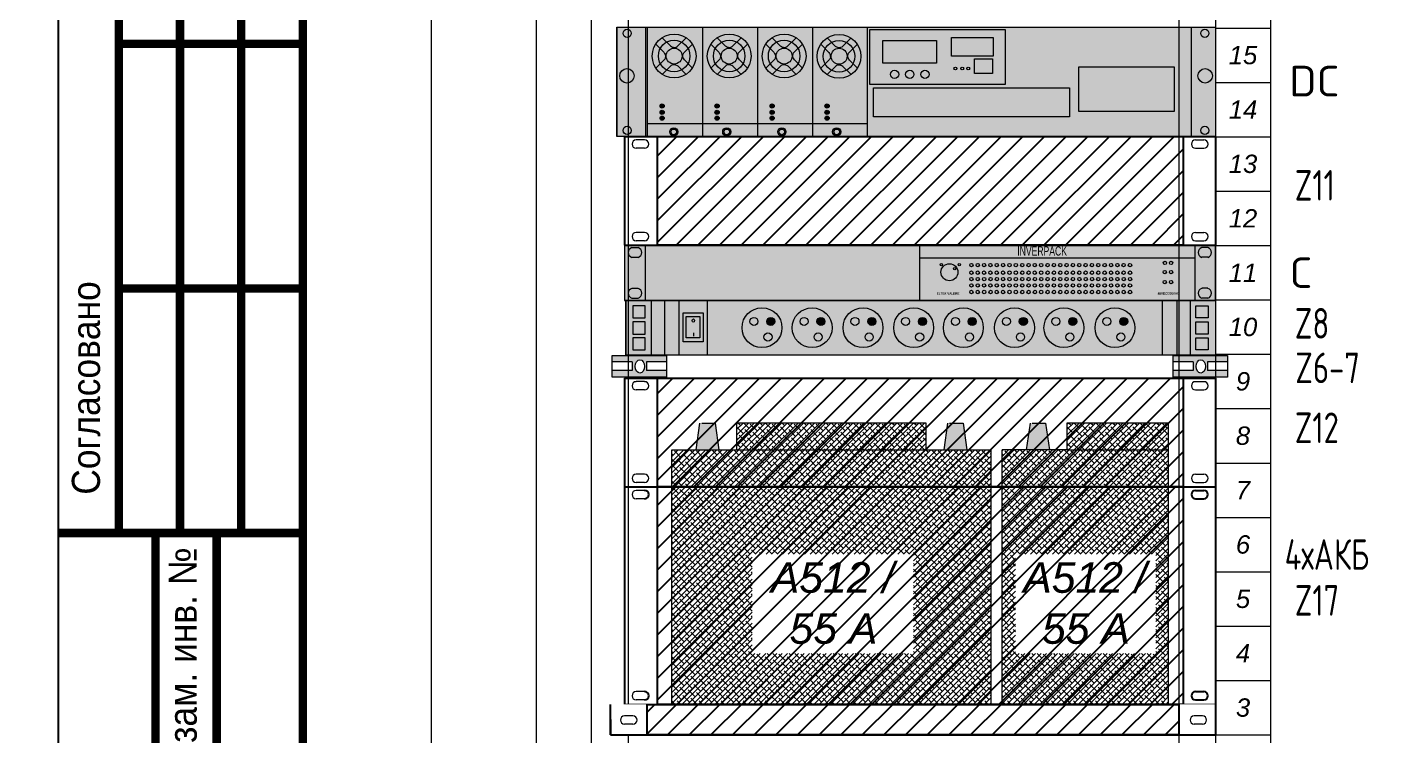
# Model space of a CAD drawing. Header units: millimetres. Extents: x 1414 to 7445, y -6250 to 7681.
# Drawn here: x 2371.2 to 2482.9, y -6059.7 to -6001.8 of the extents above; entities that cross this region are included whole.
import ezdxf

# ---------------------------------------------------------------- set-up
doc = ezdxf.new("R2010")
doc.units = ezdxf.units.MM
doc.set_wipeout_variables(frame=1)
doc.layers.get('DEFPOINTS').update_dxf_attribs({"lineweight": 0})
for name, color, linetype in [('FORMAT', 7, 'Continuous'), ('Рамка', 7, 'Continuous'), ('Схемы и шкафы', 7, 'Continuous')]:
    doc.layers.add(name, color=color, linetype=linetype)
doc.layers.add('Оборудование', color=7, linetype='Continuous', lineweight=15)
doc.layers.add('Фальш-панель', color=250, linetype='Continuous', transparency=0.9)
doc.styles.add('ARIAL', font='arial.ttf', dxfattribs={"width": 0.8})
doc.styles.get("Standard").update_dxf_attribs({"font": 'romans.shx', "width": 0.7, "height": 2.5})
doc.styles.add('ГОСТ', font='', dxfattribs={"height": 2.5})
doc.styles.get('ГОСТ').set_extended_font_data('Arial', italic=True)
doc.dimstyles.new('ISO-25', dxfattribs={"dimtxt": 2.5, "dimasz": 2.5, "dimexe": 1.25, "dimexo": 0.625, "dimtad": 1, "dimtxsty": 'Standard', "dimcen": 2.5, "dimadec": 0, "dimazin": 0, "dimtfac": 1, "dimtmove": 0, "dimatfit": 3, "dimfxl": 0, "dimarcsym": 0})

# ---------------------------------------------------------------- blocks, each defined once
blk = doc.blocks.new('A$C420369D8')
at = {"layer": 'FORMAT', "linetype": 'Continuous', "ltscale": 10, "const_width": 70}
for points in [[(-1500, 14500), (-1500, 14500), (-1500, 8000)], [(-1000, 14500), (-1000, 14500), (-1000, 8000)], [(-500, 14500), (-500, 14500), (-500, 8000)], [(0, 12000), (0, 12000), (-1500, 12000)], [(0, 10000), (0, 10000), (-1500, 10000)], [(-1200, 8000), (-2000, 8000)], [(0, 0), (-1200, 0), (-1200, 8000), (0, 8000)], [(0, 0), (-700, 0), (-700, 8000)]]:
    blk.add_lwpolyline(points, dxfattribs=at)
at = {"layer": 'FORMAT', "linetype": 'Continuous', "ltscale": 10, "style": 'ARIAL', "width": 0.9}
for s, p in [('Согласовано', (-1654, 8314)), ('Взам. инв. №', (-863, 6093))]:
    blk.add_text(s, height=230, rotation=90, dxfattribs=at).set_placement(p)
blk = doc.blocks.new('*D78')
at = {"color": 0, "lineweight": -2, "transparency": 16777216}
for p, q in [((8.59, 214), (-0.63, 214)), ((0.62, 211.5), (0.62, 13.5)), ((8.59, 11), (-0.63, 11))]:
    blk.add_line(p, q, dxfattribs=at)
at = {"color": 0, "transparency": 16777216}
for points in [[(0.21, 211.5), (1.04, 211.5), (0.62, 214)], [(0.21, 13.5), (1.04, 13.5), (0.62, 11)]]:
    blk.add_solid(points, dxfattribs=at)
at = {"layer": 'DEFPOINTS', "color": 0, "transparency": 16777216}
for p in [(9.22, 214), (0.62, 11), (9.22, 11)]:
    blk.add_point(p, dxfattribs=at)
at = {"color": 0, "lineweight": 0, "transparency": 16777216, "insert": (-1.25, 112.5), "char_height": 2.5, "attachment_point": 5, "rotation": 90}
blk.add_mtext('203', dxfattribs=at)
blk = doc.blocks.new('Фальш-панель 2U')
at = {"layer": 'Схемы и шкафы'}
h = blk.add_hatch(dxfattribs=at)
h.set_pattern_fill('ANSI31', color=250, scale=10, style=0)
h.set_pattern_definition([(45, (1518.8595, 291.0908), (-0.883883, 0.883883), [])])
h.paths.add_polyline_path([(1485.05, 301.2), (1528.02, 301.2), (1528.02, 292.31), (1485.05, 292.31)])
at = {"layer": 'Схемы и шкафы', "color": 250, "lineweight": -3}
for p, q in [((1482.36, 301.2), (1530.66, 301.2)), ((1482.36, 301.2), (1482.36, 296.76)), ((1530.66, 301.2), (1530.66, 296.76)), ((1482.36, 296.76), (1482.36, 292.31)), ((1530.66, 296.76), (1530.66, 292.31)), ((1482.36, 292.31), (1530.66, 292.31))]:
    blk.add_line(p, q, dxfattribs=at)
at = {"layer": 'Схемы и шкафы', "color": 250, "lineweight": 0}
for p, q in [((1483.99, 300.92), (1483.31, 300.92)), ((1483.99, 300.92), (1483.31, 300.92)), ((1529.03, 300.92), (1529.71, 300.92)), ((1529.03, 300.92), (1529.71, 300.92)), ((1483.99, 300.23), (1483.31, 300.23)), ((1483.99, 300.23), (1483.31, 300.23)), ((1529.03, 300.23), (1529.71, 300.23)), ((1529.03, 300.23), (1529.71, 300.23)), ((1483.99, 293.35), (1483.31, 293.35)), ((1483.99, 293.35), (1483.31, 293.35)), ((1529.03, 293.35), (1529.71, 293.35)), ((1529.03, 293.35), (1529.71, 293.35)), ((1483.99, 292.67), (1483.31, 292.67)), ((1483.99, 292.67), (1483.31, 292.67)), ((1529.03, 292.67), (1529.71, 292.67)), ((1529.03, 292.67), (1529.71, 292.67))]:
    blk.add_line(p, q, dxfattribs=at)
at = {"layer": 'Схемы и шкафы', "color": 250}
blk.add_lwpolyline([(1485.05, 301.2), (1528.02, 301.2), (1528.02, 292.31), (1485.05, 292.31)], close=True, dxfattribs=at)
at = {"layer": 'Схемы и шкафы', "color": 250, "lineweight": 0}
for centre, start, end in [((1483.31, 300.57), 90, 270), ((1483.31, 300.57), 90, 270), ((1483.99, 300.57), 270, 90), ((1483.99, 300.57), 270, 90), ((1529.03, 300.57), 90, 270), ((1529.03, 300.57), 90, 270), ((1529.71, 300.57), 270, 90), ((1529.71, 300.57), 270, 90), ((1483.31, 293.01), 90, 270), ((1483.31, 293.01), 90, 270), ((1483.99, 293.01), 270, 90), ((1483.99, 293.01), 270, 90), ((1529.03, 293.01), 90, 270), ((1529.03, 293.01), 90, 270), ((1529.71, 293.01), 270, 90), ((1529.71, 293.01), 270, 90)]:
    blk.add_arc(centre, 0.34, start, end, dxfattribs=at)
blk = doc.blocks.new('*U119')
blk.add_wipeout([(49.45, 2.5), (49.45, 0), (0, 0), (0, 2.5)])
h = blk.add_hatch()
h.set_pattern_fill('ANSI31', color=256, scale=10, style=0)
h.set_pattern_definition([(45, (38.147, -5.6677), (-0.883883, 0.883883), [])])
h.paths.add_polyline_path([(3, 2.5), (46.45, 2.5), (46.45, 0), (3, 0)])
at = {"color": 7, "lineweight": -3}
for p, q in [((49.45, 2.5), (49.45, 0)), ((0, 1.25), (0, 0)), ((0, 0), (49.45, 0))]:
    blk.add_line(p, q, dxfattribs=at)
at = {"color": 0, "lineweight": 0}
for p, q in [((1.83, 1.56), (1.15, 1.56)), ((1.83, 1.56), (1.15, 1.56)), ((48.38, 1.56), (47.71, 1.56)), ((48.38, 1.56), (47.71, 1.56)), ((1.83, 0.88), (1.15, 0.88)), ((1.83, 0.88), (1.15, 0.88)), ((48.38, 0.88), (47.71, 0.88)), ((48.38, 0.88), (47.71, 0.88))]:
    blk.add_line(p, q, dxfattribs=at)
blk.add_lwpolyline([(0, 0), (0, 2.5)])
blk.add_lwpolyline([(3, 2.5), (46.45, 2.5), (46.45, 0), (3, 0)], close=True)
for centre, start, end in [((1.15, 1.22), 90, 270), ((1.15, 1.22), 90, 270), ((1.83, 1.22), 270, 90), ((1.83, 1.22), 270, 90), ((47.71, 1.22), 90, 270), ((47.71, 1.22), 90, 270), ((48.38, 1.22), 270, 90), ((48.38, 1.22), 270, 90)]:
    blk.add_arc(centre, 0.34, start, end, dxfattribs=at)
blk = doc.blocks.new('A$C431F2DD0')
at = {"layer": 'Оборудование', "lineweight": 0}
for points in [[(1.97, 20.8), (3.86, 20.8), (3.55, 23), (2.28, 23)], [(22.24, 20.8), (24.13, 20.8), (23.82, 23), (22.55, 23)], [(28.98, 20.8), (30.87, 20.8), (30.56, 23), (29.29, 23)]]:
    blk.add_hatch(color=250, dxfattribs=at).paths.add_polyline_path(points)
h = blk.add_hatch(dxfattribs=at)
h.set_pattern_fill('ANSI38', color=250, scale=0.1, style=0)
h.set_pattern_definition([(45, (3.89686, 1.3), (-0.2245064, 0.2245064), []), (135, (3.89686, 1.3), (-0.6735192, 0.2245064), [0.79375, -0.47625])])
h.paths.add_polyline_path([(5.3, 23), (5.3, 20.8), (20.8, 20.8), (20.8, 23)])
h = blk.add_hatch(dxfattribs=at)
h.set_pattern_fill('ANSI38', color=250, scale=0.1, style=0)
h.set_pattern_definition([(45, (30.9084, 1.3), (-0.2245064, 0.2245064), []), (135, (30.9084, 1.3), (-0.673519, 0.2245064), [0.79375, -0.47625])])
h.paths.add_polyline_path([(32.31, 23), (32.31, 20.8), (40.61, 20.8), (40.61, 23)])
h = blk.add_hatch(dxfattribs=at)
h.set_pattern_fill('ANSI38', color=250, scale=0.1, style=0)
h.set_pattern_definition([(45, (-1.4, 2e-06), (-0.2245064, 0.2245064), []), (135, (-1.4, 2e-06), (-0.6735192, 0.2245064), [0.79375, -0.47625])])
h.paths.add_polyline_path([(26.1, 0), (26.1, 20.8), (0, 20.8), (0, 0)])
h.paths.add_polyline_path([(6.59, 12.27), (19.76, 12.27), (19.76, 4.15), (6.59, 4.15)], flags=16)
h = blk.add_hatch(dxfattribs=at)
h.set_pattern_fill('ANSI38', color=250, scale=0.1, style=0)
h.set_pattern_definition([(45, (25.60554, 2e-06), (-0.2245064, 0.2245064), []), (135, (25.60554, 2e-06), (-0.6735192, 0.2245064), [0.79375, -0.47625])])
h.paths.add_polyline_path([(40.61, 0), (40.61, 20.82), (27.01, 20.8), (27.01, 0)])
h.paths.add_polyline_path([(28.11, 12.27), (39.57, 12.27), (39.57, 4.15), (28.11, 4.15)], flags=16)
at = {"color": 0, "lineweight": 20}
for p, q in [((40.61, 23), (37.05, 23)), ((40.61, 20.82), (40.61, 23)), ((40.61, 0), (40.61, 20.8))]:
    blk.add_line(p, q, dxfattribs=at)
at = {"color": 250}
blk.add_line((27.01, 0), (40.61, 0), dxfattribs=at)
at = {"color": 0, "lineweight": 20}
blk.add_lwpolyline([(37.18, 23), (32.31, 23), (32.31, 20.8), (27.01, 20.8)], dxfattribs=at)
at = {"color": 250}
for points in [[(0, 20.8), (26.1, 20.8)], [(0, 0), (26.1, 0)]]:
    blk.add_lwpolyline(points, dxfattribs=at)
at = {"layer": 'Оборудование', "color": 250, "lineweight": 0}
for p, q in [((2.28, 23), (1.97, 20.8)), ((2.45, 23), (3.55, 23)), ((3.55, 23), (3.86, 20.8)), ((22.55, 23), (22.24, 20.8)), ((22.72, 23), (23.82, 23)), ((23.82, 23), (24.13, 20.8)), ((29.29, 23), (28.98, 20.8)), ((29.46, 23), (30.56, 23)), ((30.56, 23), (30.87, 20.8)), ((0, 20.8), (17.5, 20.8)), ((0, 0), (0, 20.8)), ((26.1, 0), (26.1, 20.8)), ((27.01, 0), (27.01, 20.8))]:
    blk.add_line(p, q, dxfattribs=at)
for points in [[(5.3, 23), (5.3, 20.8), (20.8, 20.8), (20.8, 23)], [(32.31, 23), (32.31, 20.8), (40.61, 20.8), (40.61, 23)]]:
    blk.add_lwpolyline(points, close=True, dxfattribs=at)
at = {"layer": 'Оборудование', "color": 250}
blk.add_lwpolyline([(0, 0), (17.5, 0)], dxfattribs=at)
at = {"layer": 'Оборудование', "color": 250, "lineweight": 0, "char_height": 2.5, "attachment_point": 1, "style": 'ГОСТ'}
for insert, width in [((0.9, 11.62), 24.5), ((21.53, 11.62), 18.1398)]:
    blk.add_mtext('\\pi7.19875;А512 / \\P\\pi0;         55 А', dxfattribs=dict(at, insert=insert, width=width))
blk = doc.blocks.new('Фальш-панель 4U')
at = {"layer": 'Фальш-панель', "color": 250, "lineweight": -3, "transparency": 33554684}
for p, q in [((1475.8, 336.23), (1524.1, 336.23)), ((1475.8, 336.23), (1475.8, 331.79)), ((1478.49, 334.74), (1479.98, 336.23)), ((1478.49, 332.97), (1481.75, 336.23)), ((1478.49, 331.2), (1483.52, 336.23)), ((1478.49, 329.44), (1485.29, 336.23)), ((1478.49, 327.67), (1487.06, 336.23)), ((1478.49, 325.9), (1488.82, 336.23)), ((1478.49, 324.13), (1490.59, 336.23)), ((1478.49, 322.36), (1492.36, 336.23)), ((1478.49, 320.6), (1494.13, 336.23)), ((1478.49, 318.83), (1495.89, 336.23)), ((1480.07, 318.45), (1497.85, 336.23)), ((1481.84, 318.45), (1499.62, 336.23)), ((1483.61, 318.45), (1501.39, 336.23)), ((1485.38, 318.45), (1503.16, 336.23)), ((1487.15, 318.45), (1504.93, 336.23)), ((1488.91, 318.45), (1506.69, 336.23)), ((1490.68, 318.45), (1508.46, 336.23)), ((1492.45, 318.45), (1510.23, 336.23)), ((1494.22, 318.45), (1512, 336.23)), ((1495.98, 318.45), (1513.76, 336.23)), ((1497.75, 318.45), (1515.53, 336.23)), ((1499.52, 318.45), (1517.3, 336.23)), ((1503.06, 318.45), (1520.84, 336.23)), ((1504.63, 318.45), (1521.46, 335.28)), ((1522.47, 335.94), (1523.14, 335.94)), ((1522.47, 335.94), (1523.14, 335.94)), ((1524.1, 336.23), (1524.1, 331.79)), ((1522.47, 335.26), (1523.14, 335.26)), ((1522.47, 335.26), (1523.14, 335.26)), ((1506.4, 318.45), (1521.46, 333.51)), ((1475.8, 331.79), (1475.8, 327.34)), ((1508.17, 318.45), (1521.46, 331.74)), ((1524.1, 331.79), (1524.1, 327.34)), ((1509.93, 318.45), (1521.46, 329.98)), ((1511.7, 318.45), (1521.46, 328.21)), ((1475.8, 327.34), (1475.8, 322.9)), ((1513.47, 318.45), (1521.46, 326.44)), ((1524.1, 327.34), (1524.1, 322.9)), ((1515.24, 318.45), (1521.46, 324.67)), ((1475.8, 322.9), (1475.8, 318.45)), ((1517, 318.45), (1521.46, 322.9)), ((1524.1, 322.9), (1524.1, 318.45)), ((1518.77, 318.45), (1521.46, 321.14)), ((1520.54, 318.45), (1521.46, 319.37)), ((1522.47, 319.49), (1523.14, 319.49)), ((1522.47, 319.49), (1523.14, 319.49)), ((1522.47, 318.81), (1523.14, 318.81)), ((1522.47, 318.81), (1523.14, 318.81)), ((1475.8, 318.45), (1524.1, 318.45))]:
    blk.add_line(p, q, dxfattribs=at)
at = {"layer": 'Фальш-панель', "color": 250, "lineweight": 0, "transparency": 33554684}
for p, q in [((1477.43, 335.94), (1476.75, 335.94)), ((1477.43, 335.94), (1476.75, 335.94)), ((1477.43, 335.26), (1476.75, 335.26)), ((1477.43, 335.26), (1476.75, 335.26)), ((1477.43, 319.49), (1476.75, 319.49)), ((1477.43, 319.49), (1476.75, 319.49)), ((1477.43, 318.81), (1476.75, 318.81)), ((1477.43, 318.81), (1476.75, 318.81))]:
    blk.add_line(p, q, dxfattribs=at)
at = {"layer": 'Фальш-панель', "color": 250, "lineweight": -3, "transparency": 33554684}
blk.add_lwpolyline([(1478.49, 336.23), (1521.46, 336.23), (1521.46, 318.45), (1478.49, 318.45)], close=True, dxfattribs=at)
at = {"layer": 'Фальш-панель', "color": 250, "lineweight": 0, "transparency": 33554684}
for centre in [(1476.75, 335.6), (1476.75, 335.6), (1476.75, 319.15), (1476.75, 319.15)]:
    blk.add_arc(centre, 0.34, 90, 270, dxfattribs=at)
at = {"layer": 'Фальш-панель', "color": 250, "lineweight": -3, "transparency": 33554684}
for centre, start, end in [((1477.43, 335.6), 270, 90), ((1477.43, 335.6), 270, 90), ((1522.47, 335.6), 90, 270), ((1522.47, 335.6), 90, 270), ((1523.14, 335.6), 270, 90), ((1523.14, 335.6), 270, 90), ((1477.43, 319.15), 270, 90), ((1477.43, 319.15), 270, 90), ((1522.47, 319.15), 90, 270), ((1522.47, 319.15), 90, 270), ((1523.14, 319.15), 270, 90), ((1523.14, 319.15), 270, 90)]:
    blk.add_arc(centre, 0.34, start, end, dxfattribs=at)
at = {"layer": 'Оборудование', "color": 250, "lineweight": 0}
blk.add_blockref('A$C431F2DD0', (1479.65, 318.45), dxfattribs=at)
blk = doc.blocks.new('minipack 3_2 4 модуля')
at = {"lineweight": 20, "true_color": 0xffffff}
blk.add_hatch(color=7, dxfattribs=at).paths.add_polyline_path([(0, 8.92), (48.93, 8.92), (48.93, 0), (0, 0)])
at = {"lineweight": 40}
for color, points in [(1, [(3.88, 2.49, 1), (3.54, 2.49, 1)]), (1, [(8.37, 2.49, 1), (8.03, 2.49, 1)]), (1, [(12.87, 2.49, 1), (12.52, 2.49, 1)]), (1, [(12.87, 2.49, 1), (12.52, 2.49, 1)]), (1, [(17.36, 2.49, 1), (17.02, 2.49, 1)]), (2, [(3.88, 1.97, 1), (3.54, 1.97, 1)]), (3, [(3.54, 1.49, 1), (3.88, 1.49, 1)]), (2, [(8.37, 1.97, 1), (8.03, 1.97, 1)]), (3, [(8.03, 1.49, 1), (8.37, 1.49, 1)]), (2, [(12.87, 1.97, 1), (12.52, 1.97, 1)]), (2, [(12.87, 1.97, 1), (12.52, 1.97, 1)]), (3, [(12.52, 1.49, 1), (12.87, 1.49, 1)]), (3, [(12.52, 1.49, 1), (12.87, 1.49, 1)]), (2, [(17.36, 1.97, 1), (17.02, 1.97, 1)]), (3, [(17.02, 1.49, 1), (17.36, 1.49, 1)])]:
    blk.add_hatch(color=color, dxfattribs=at).paths.add_polyline_path(points)
at = {"color": 0, "lineweight": 0}
for p, q in [((0, 8.92), (0, 0)), ((2.36, 8.92), (2.36, 0)), ((3.71, 8.07), (4.38, 7.4)), ((4.95, 7.34), (5.68, 8.07)), ((7.01, 8.92), (7.01, 0)), ((8.2, 8.07), (8.87, 7.4)), ((9.44, 7.34), (10.17, 8.07)), ((11.5, 8.92), (11.5, 0)), ((12.7, 8.07), (13.36, 7.4)), ((13.93, 7.34), (14.66, 8.07)), ((15.99, 8.92), (15.99, 0)), ((17.19, 8.05), (17.86, 7.39)), ((18.43, 7.32), (19.16, 8.05)), ((20.48, 8.92), (20.48, 0)), ((46.94, 8.92), (46.94, 0)), ((48.93, 8.92), (48.93, 0)), ((3.19, 7.55), (3.86, 6.88)), ((5.47, 6.82), (6.2, 7.55)), ((7.69, 7.55), (8.35, 6.88)), ((9.96, 6.82), (10.69, 7.55)), ((12.18, 7.55), (12.84, 6.88)), ((14.45, 6.82), (15.18, 7.55)), ((16.67, 7.53), (17.34, 6.87)), ((18.94, 6.8), (19.68, 7.53)), ((3.19, 5.58), (3.92, 6.31)), ((3.71, 5.06), (4.44, 5.8)), ((5.01, 5.73), (5.68, 5.06)), ((5.53, 6.25), (6.2, 5.58)), ((7.69, 5.58), (8.42, 6.31)), ((8.2, 5.06), (8.94, 5.8)), ((9.5, 5.73), (10.17, 5.06)), ((10.02, 6.25), (10.69, 5.58)), ((12.18, 5.58), (12.91, 6.31)), ((12.7, 5.06), (13.43, 5.8)), ((14, 5.73), (14.66, 5.06)), ((14.52, 6.25), (15.18, 5.58)), ((16.67, 5.57), (17.4, 6.3)), ((17.19, 5.05), (17.92, 5.78)), ((18.49, 5.71), (19.16, 5.05)), ((19.01, 6.23), (19.68, 5.57)), ((2.51, 1.06), (7.01, 1.06)), ((7.01, 1.06), (20.48, 1.06))]:
    blk.add_line(p, q, dxfattribs=at)
for points in [[(0, 8.92), (48.93, 8.92), (48.93, 0), (0, 0)], [(2.51, 8.92), (7.01, 8.92), (7.01, 0), (2.51, 0)], [(20.68, 8.75), (31.74, 8.75), (31.74, 4.25), (20.68, 4.25)], [(21.75, 7.84), (26.13, 7.84), (26.13, 5.98), (21.75, 5.98)], [(27.35, 8.09), (30.77, 8.09), (30.77, 6.56), (27.35, 6.56)], [(29.23, 6.33), (30.71, 6.33), (30.71, 5.14), (29.23, 5.14)], [(37.76, 5.7), (45.57, 5.7), (45.57, 2.04), (37.76, 2.04)], [(20.98, 3.98), (37.01, 3.98), (37.01, 1.61), (20.98, 1.61)]]:
    blk.add_lwpolyline(points, close=True, dxfattribs=at)
for centre, radius in [((0.85, 8.43), 0.336), ((4.69, 6.57), 1.79), ((4.69, 6.57), 1.29), ((9.19, 6.57), 1.79), ((9.19, 6.57), 1.29), ((13.68, 6.57), 1.79), ((13.68, 6.57), 1.29), ((18.17, 6.55), 1.79), ((18.17, 6.55), 1.29), ((48.07, 8.43), 0.336), ((4.69, 6.57), 0.653), ((9.19, 6.57), 0.653), ((13.68, 6.57), 0.653), ((18.17, 6.55), 0.653), ((27.68, 5.55), 0.119), ((28.24, 5.55), 0.119), ((28.73, 5.55), 0.119), ((0.83, 4.95), 0.591), ((22.71, 5.07), 0.338), ((23.95, 5.07), 0.338), ((25.19, 5.07), 0.338), ((48.09, 4.95), 0.591), ((0.85, 0.49), 0.336), ((4.66, 0.37), 0.333), ((4.66, 0.37), 0.234), ((8.99, 0.37), 0.333), ((8.99, 0.37), 0.234), ((13.49, 0.37), 0.333), ((13.49, 0.37), 0.234), ((17.98, 0.37), 0.333), ((17.98, 0.37), 0.234), ((48.07, 0.49), 0.336)]:
    blk.add_circle(centre, radius, dxfattribs=at)
at = {"color": 18, "lineweight": 0, "true_color": 0x000000}
for centre in [(3.71, 2.49), (8.2, 2.49), (12.7, 2.49), (12.7, 2.49), (17.19, 2.49), (3.71, 1.97), (3.71, 1.49), (8.2, 1.97), (8.2, 1.49), (12.7, 1.97), (12.7, 1.97), (12.7, 1.49), (12.7, 1.49), (17.19, 1.97), (17.19, 1.49)]:
    blk.add_circle(centre, 0.172, dxfattribs=at)
at = {"color": 0, "lineweight": 0}
for points in [[(3.86, 6.88), (3.94, 6.76), (4.01, 6.57), (3.96, 6.38), (3.92, 6.31)], [(4.38, 7.4), (4.5, 7.32), (4.69, 7.25), (4.88, 7.3), (4.95, 7.34)], [(5.53, 6.25), (5.45, 6.37), (5.37, 6.56), (5.43, 6.75), (5.47, 6.82)], [(8.35, 6.88), (8.43, 6.76), (8.51, 6.57), (8.45, 6.38), (8.42, 6.31)], [(8.87, 7.4), (8.99, 7.32), (9.18, 7.25), (9.37, 7.3), (9.44, 7.34)], [(10.02, 6.25), (9.94, 6.37), (9.87, 6.56), (9.92, 6.75), (9.96, 6.82)], [(12.84, 6.88), (12.93, 6.76), (13, 6.57), (12.94, 6.38), (12.91, 6.31)], [(13.36, 7.4), (13.49, 7.32), (13.68, 7.25), (13.86, 7.3), (13.93, 7.34)], [(14.52, 6.25), (14.44, 6.37), (14.36, 6.56), (14.42, 6.75), (14.45, 6.82)], [(17.34, 6.87), (17.42, 6.74), (17.49, 6.55), (17.44, 6.37), (17.4, 6.3)], [(17.86, 7.39), (17.98, 7.3), (18.17, 7.23), (18.36, 7.29), (18.43, 7.32)], [(19.01, 6.23), (18.93, 6.35), (18.85, 6.54), (18.91, 6.73), (18.94, 6.8)], [(5.01, 5.73), (4.89, 5.81), (4.7, 5.89), (4.51, 5.83), (4.44, 5.8)], [(9.5, 5.73), (9.38, 5.81), (9.19, 5.89), (9, 5.83), (8.94, 5.8)], [(14, 5.73), (13.88, 5.81), (13.69, 5.89), (13.5, 5.83), (13.43, 5.8)], [(18.49, 5.71), (18.37, 5.79), (18.18, 5.87), (17.99, 5.81), (17.92, 5.78)]]:
    blk.add_open_spline(points, degree=3, knots=[0.8343279, 0.8343279, 0.8343279, 0.8343279, 1.2960234, 1.5627004, 1.5627004, 1.5627004, 1.5627004], dxfattribs=at)
blk = doc.blocks.new('*U123')
at = {"color": 0, "lineweight": 40}
blk.add_blockref('minipack 3_2 4 модуля', (76.81, 47.5), dxfattribs=at)
blk = doc.blocks.new('Inverpack')
at = {"lineweight": 40, "ltscale": 10000, "true_color": 0xffffff}
blk.add_hatch(color=7, dxfattribs=at).paths.add_polyline_path([(48.3, 4.52), (0, 4.52), (0, 0), (48.3, 0)])
at = {"color": 0, "lineweight": 20}
for p, q in [((0, 4.52), (48.3, 4.52)), ((0, 4.52), (0, 0)), ((48.3, 4.52), (48.3, 0)), ((0.61, 4.32), (1.12, 4.32)), ((0.61, 3.53), (1.12, 3.53)), ((47.69, 4.32), (47.18, 4.32)), ((47.69, 3.53), (47.18, 3.53)), ((48.3, 0), (0, 0)), ((0.61, 0.99), (1.12, 0.99)), ((0.61, 0.19), (1.12, 0.19)), ((47.69, 0.99), (47.18, 0.99)), ((47.69, 0.19), (47.18, 0.19))]:
    blk.add_line(p, q, dxfattribs=at)
at = {"color": 0, "lineweight": 0, "ltscale": 10000}
blk.add_line((24.19, 3.49), (46.62, 3.49), dxfattribs=at)
at = {"color": 0, "lineweight": 20}
blk.add_lwpolyline([(48.3, 4.52), (0, 4.52), (0, 0), (48.3, 0)], close=True, dxfattribs=at)
at = {"color": 0, "lineweight": 0, "ltscale": 10000}
for points in [[(24.15, 4.52), (1.68, 4.52), (1.68, 0), (24.15, 0)], [(24.15, 4.52), (46.62, 4.52), (46.62, 0), (24.15, 0)]]:
    blk.add_lwpolyline(points, close=True, dxfattribs=at)
at = {"color": 0, "lineweight": 20, "ltscale": 10000}
blk.add_lwpolyline([(24.15, 4.52), (46.62, 4.52), (46.62, 0), (24.15, 0)], close=True, dxfattribs=at)
at = {"color": 0, "lineweight": 0, "ltscale": 10000}
for centre, radius in [((25.91, 2.93), 0.093), ((26.56, 2.31), 0.695), ((26.99, 2.59), 0.093), ((27.37, 2.93), 0.093), ((28.36, 2.89), 0.137), ((28.36, 2.27), 0.137), ((28.88, 2.89), 0.137), ((28.88, 2.27), 0.137), ((29.39, 2.89), 0.137), ((29.39, 2.27), 0.137), ((29.91, 2.89), 0.137), ((29.91, 2.27), 0.137), ((30.43, 2.89), 0.137), ((30.43, 2.27), 0.137), ((30.95, 2.89), 0.137), ((30.95, 2.27), 0.137), ((31.47, 2.89), 0.137), ((31.47, 2.27), 0.137), ((31.99, 2.89), 0.137), ((31.99, 2.27), 0.137), ((32.51, 2.89), 0.137), ((32.51, 2.27), 0.137), ((33.03, 2.89), 0.137), ((33.03, 2.27), 0.137), ((33.54, 2.89), 0.137), ((33.54, 2.27), 0.137), ((34.06, 2.89), 0.137), ((34.06, 2.27), 0.137), ((34.58, 2.89), 0.137), ((34.58, 2.27), 0.137), ((35.1, 2.89), 0.137), ((35.1, 2.27), 0.137), ((35.62, 2.89), 0.137), ((35.62, 2.27), 0.137), ((36.14, 2.89), 0.137), ((36.14, 2.27), 0.137), ((36.66, 2.89), 0.137), ((36.66, 2.27), 0.137), ((37.17, 2.89), 0.137), ((37.17, 2.27), 0.137), ((37.69, 2.89), 0.137), ((37.69, 2.27), 0.137), ((38.21, 2.89), 0.137), ((38.21, 2.27), 0.137), ((38.73, 2.89), 0.137), ((38.73, 2.27), 0.137), ((39.25, 2.89), 0.137), ((39.25, 2.27), 0.137), ((39.77, 2.89), 0.137), ((39.77, 2.27), 0.137), ((40.29, 2.89), 0.137), ((40.29, 2.27), 0.137), ((40.8, 2.89), 0.137), ((40.8, 2.27), 0.137), ((41.32, 2.89), 0.137), ((41.32, 2.27), 0.137), ((44.16, 2.32), 0.137), ((44.17, 3.07), 0.137), ((44.68, 2.32), 0.137), ((44.68, 3.07), 0.137), ((28.36, 1.75), 0.137), ((28.36, 1.23), 0.137), ((28.88, 1.75), 0.137), ((28.88, 1.23), 0.137), ((29.4, 1.75), 0.137), ((29.39, 1.23), 0.137), ((29.92, 1.75), 0.137), ((29.91, 1.23), 0.137), ((30.44, 1.75), 0.137), ((30.43, 1.23), 0.137), ((30.95, 1.23), 0.137), ((30.95, 1.75), 0.137), ((31.47, 1.23), 0.137), ((31.47, 1.75), 0.137), ((31.99, 1.75), 0.137), ((31.99, 1.23), 0.137), ((32.51, 1.75), 0.137), ((32.51, 1.23), 0.137), ((33.03, 1.75), 0.137), ((33.03, 1.23), 0.137), ((33.55, 1.75), 0.137), ((33.54, 1.23), 0.137), ((34.07, 1.75), 0.137), ((34.06, 1.23), 0.137), ((34.58, 1.23), 0.137), ((34.59, 1.75), 0.137), ((35.1, 1.23), 0.137), ((35.1, 1.75), 0.137), ((35.62, 1.23), 0.137), ((35.62, 1.75), 0.137), ((36.14, 1.75), 0.137), ((36.14, 1.23), 0.137), ((36.66, 1.75), 0.137), ((36.66, 1.23), 0.137), ((37.18, 1.75), 0.137), ((37.17, 1.23), 0.137), ((37.7, 1.75), 0.137), ((37.69, 1.23), 0.137), ((38.21, 1.23), 0.137), ((38.22, 1.75), 0.137), ((38.73, 1.23), 0.137), ((38.73, 1.75), 0.137), ((39.25, 1.23), 0.137), ((39.25, 1.75), 0.137), ((39.77, 1.75), 0.137), ((39.77, 1.23), 0.137), ((40.29, 1.75), 0.137), ((40.29, 1.23), 0.137), ((40.81, 1.75), 0.137), ((40.8, 1.23), 0.137), ((41.33, 1.75), 0.137), ((41.32, 1.23), 0.137), ((44.16, 1.5), 0.137), ((44.68, 1.5), 0.137), ((28.36, 0.69), 0.137), ((28.88, 0.69), 0.137), ((29.4, 0.69), 0.137), ((29.92, 0.69), 0.137), ((30.43, 0.69), 0.137), ((30.95, 0.69), 0.137), ((31.47, 0.69), 0.137), ((31.99, 0.69), 0.137), ((32.51, 0.69), 0.137), ((33.03, 0.69), 0.137), ((33.55, 0.69), 0.137), ((34.06, 0.69), 0.137), ((34.58, 0.69), 0.137), ((35.1, 0.69), 0.137), ((35.62, 0.69), 0.137), ((36.14, 0.69), 0.137), ((36.66, 0.69), 0.137), ((37.18, 0.69), 0.137), ((37.69, 0.69), 0.137), ((38.21, 0.69), 0.137), ((38.73, 0.69), 0.137), ((39.25, 0.69), 0.137), ((39.77, 0.69), 0.137), ((40.29, 0.69), 0.137), ((40.81, 0.69), 0.137), ((41.32, 0.69), 0.137)]:
    blk.add_circle(centre, radius, dxfattribs=at)
at = {"color": 0, "lineweight": 20}
for centre, start, end in [((0.73, 3.92), 107.5688, 252.4312), ((0.99, 3.92), 287.5688, 72.4312), ((47.31, 3.92), 107.5688, 252.4312), ((47.57, 3.92), 287.5688, 72.4312), ((0.73, 0.59), 107.5688, 252.4312), ((0.99, 0.59), 287.5688, 72.4312), ((47.31, 0.59), 107.5688, 252.4312), ((47.57, 0.59), 287.5688, 72.4312)]:
    blk.add_arc(centre, 0.417, start, end, dxfattribs=at)
at = {"color": 0, "lineweight": 0, "ltscale": 10000, "width": 2.9502, "attachment_point": 1}
for s, insert, char_height in [('{\\fBroadway|b0|i0|c0|p82;INVERPACK}', (32.11, 4.42), 0.75), ('{\\fArial|b1|i0|c204|p34;ELTEK VALERE}', (25.52, 0.67), 0.2), ('{\\fArial|b1|i0|c204|p34;48VDC/230VAC}', (43.58, 0.67), 0.2)]:
    blk.add_mtext(s, dxfattribs=dict(at, insert=insert, char_height=char_height))
blk = doc.blocks.new('*U124')
at = {"color": 0, "lineweight": 40, "ltscale": 10000}
blk.add_blockref('Inverpack', (76.81, 47.5), dxfattribs=at)
blk = doc.blocks.new('A$C011C01F8')
at = {"lineweight": 20, "ltscale": 100, "true_color": 0xffffff}
blk.add_hatch(color=7, dxfattribs=at).paths.add_polyline_path([(0, 4.46), (48.2, 4.46), (48.2, 0), (0, 0)])
at = {"lineweight": 20}
h = blk.add_hatch(color=0, dxfattribs=at)
h.paths.add_polyline_path([(4.71, 3.46), (4.71, 1.08), (6.32, 1.08), (6.32, 3.46)])
h.paths.add_polyline_path([(6.06, 3.14), (6.06, 1.41), (4.94, 1.41), (4.94, 3.14)], flags=16)
edge = h.paths.add_edge_path(flags=0)
edge.add_ellipse((5.53, 2.81), major_axis=(0, 0.136), ratio=0.657662, start_angle=0, end_angle=360)
h = blk.add_hatch(color=0, dxfattribs=at)
edge = h.paths.add_edge_path()
edge.add_arc((11.86, 2.74), 0.329, 0, 360)
h = blk.add_hatch(color=0, dxfattribs=at)
edge = h.paths.add_edge_path()
edge.add_arc((15.96, 2.74), 0.329, 0, 360)
h = blk.add_hatch(color=0, dxfattribs=at)
edge = h.paths.add_edge_path()
edge.add_arc((20.12, 2.74), 0.329, 0, 360)
h = blk.add_hatch(color=0, dxfattribs=at)
edge = h.paths.add_edge_path()
edge.add_arc((24.26, 2.74), 0.329, 0, 360)
h = blk.add_hatch(color=0, dxfattribs=at)
edge = h.paths.add_edge_path()
edge.add_arc((28.32, 2.74), 0.329, 0, 360)
h = blk.add_hatch(color=0, dxfattribs=at)
edge = h.paths.add_edge_path()
edge.add_arc((32.5, 2.74), 0.329, 0, 360)
h = blk.add_hatch(color=0, dxfattribs=at)
edge = h.paths.add_edge_path()
edge.add_arc((36.54, 2.74), 0.329, 0, 360)
h = blk.add_hatch(color=0, dxfattribs=at)
edge = h.paths.add_edge_path()
edge.add_arc((40.71, 2.74), 0.329, 0, 360)
at = {"color": 0, "lineweight": 20}
for p, q in [((0, 4.46), (48.2, 4.46)), ((0, 4.46), (0, 0)), ((2.07, 4.46), (2.07, 0)), ((3.16, 4.46), (3.16, 0)), ((4.35, 4.46), (4.35, 0)), ((6.67, 4.46), (6.67, 0)), ((43.85, 4.46), (43.85, 0)), ((45.04, 4.46), (45.04, 0)), ((46.13, 4.46), (46.13, 0)), ((48.2, 4.46), (48.2, 0)), ((5.53, 1.82), (5.53, 1.53))]:
    blk.add_line(p, q, dxfattribs=at)
for points in [[(0, 4.46), (48.2, 4.46), (48.2, 0), (0, 0)], [(1.59, 4.03), (0.59, 4.03), (0.59, 3.03), (1.59, 3.03)], [(4.71, 3.46), (6.32, 3.46), (6.32, 1.08), (4.71, 1.08)], [(46.61, 4.03), (47.61, 4.03), (47.61, 3.03), (46.61, 3.03)], [(1.59, 2.7), (0.59, 2.7), (0.59, 1.7), (1.59, 1.7)], [(4.94, 3.14), (6.06, 3.14), (6.06, 1.41), (4.94, 1.41)], [(46.61, 2.7), (47.61, 2.7), (47.61, 1.7), (46.61, 1.7)], [(1.59, 1.41), (0.59, 1.41), (0.59, 0.41), (1.59, 0.41)], [(46.61, 1.41), (47.61, 1.41), (47.61, 0.41), (46.61, 0.41)]]:
    blk.add_lwpolyline(points, close=True, dxfattribs=at)
for centre, radius in [((11.14, 2.23), 1.63), ((15.24, 2.23), 1.63), ((19.4, 2.23), 1.63), ((23.54, 2.23), 1.63), ((27.6, 2.23), 1.63), ((31.78, 2.23), 1.63), ((35.82, 2.23), 1.63), ((39.99, 2.23), 1.63), ((10.48, 2.74), 0.329), ((11.86, 2.74), 0.329), ((14.58, 2.74), 0.329), ((15.96, 2.74), 0.329), ((18.74, 2.74), 0.329), ((20.12, 2.74), 0.329), ((22.88, 2.74), 0.329), ((24.26, 2.74), 0.329), ((26.95, 2.74), 0.329), ((28.32, 2.74), 0.329), ((31.12, 2.74), 0.329), ((32.5, 2.74), 0.329), ((35.16, 2.74), 0.329), ((36.54, 2.74), 0.329), ((39.33, 2.74), 0.329), ((40.71, 2.74), 0.329), ((11.63, 1.47), 0.329), ((15.73, 1.47), 0.329), ((19.9, 1.47), 0.329), ((24.03, 1.47), 0.329), ((28.1, 1.47), 0.329), ((32.27, 1.47), 0.329), ((36.31, 1.47), 0.329), ((40.48, 1.47), 0.329)]:
    blk.add_circle(centre, radius, dxfattribs=at)
blk.add_ellipse((5.53, 2.81), major_axis=(0, 0.136), ratio=0.657662, start_param=-1.570796, end_param=4.712389, dxfattribs=at)
blk = doc.blocks.new('*U125')
at = {"color": 0, "lineweight": 20}
blk.add_blockref('A$C011C01F8', (76.81, 47.5), dxfattribs=at)
blk = doc.blocks.new('Органайзер одинарный')
at = {"lineweight": 20, "true_color": 0xffffff}
h = blk.add_hatch(color=7, dxfattribs=at)
h.dxf.hatch_style = 1
h.paths.add_polyline_path([(2744.89, -245.98), (2744.89, -246.5), (2746.52, -246.5), (2746.52, -247.21), (2744.89, -247.21), (2744.89, -247.73), (2749.33, -247.73), (2749.33, -247.21), (2747.7, -247.21), (2747.7, -246.5), (2749.33, -246.5), (2749.33, -245.98)])
edge = h.paths.add_edge_path(flags=16)
edge.add_ellipse((2747.15, -246.86), major_axis=(0, 0.543), ratio=0.707765, start_angle=0, end_angle=360)
at = {"color": 5, "lineweight": 20}
for p, q in [((2744.89, -247.73), (2744.89, -245.98)), ((2744.89, -245.98), (2749.33, -245.98)), ((2746.52, -246.5), (2744.89, -246.5)), ((2746.52, -246.5), (2746.52, -247.21)), ((2749.33, -246.5), (2747.7, -246.5)), ((2747.7, -246.5), (2747.7, -247.21)), ((2749.33, -245.98), (2749.33, -247.73)), ((2746.52, -247.21), (2744.89, -247.21)), ((2749.33, -247.73), (2744.89, -247.73)), ((2749.33, -247.21), (2747.7, -247.21))]:
    blk.add_line(p, q, dxfattribs=at)
blk.add_ellipse((2747.15, -246.86), major_axis=(0, 0.543), ratio=0.707765, dxfattribs=at)
blk = doc.blocks.new('A$C0D7F3277')
at = {"color": 0, "lineweight": 0}
for p, q in [((9.217, 17.371), (9.217, 214)), ((16.717, 210.906), (16.717, 21.871)), ((61.717, 210.906), (61.717, 21.871)), ((64.717, 88.671), (69.217, 88.671)), ((64.717, 84.226), (69.217, 84.226)), ((64.717, 79.781), (69.217, 79.781)), ((64.717, 75.336), (69.217, 75.336)), ((64.717, 70.891), (69.217, 70.891)), ((64.717, 66.446), (69.217, 66.446)), ((64.717, 62.001), (69.217, 62.001)), ((64.717, 57.556), (69.217, 57.556)), ((64.717, 53.111), (69.217, 53.111)), ((64.717, 48.666), (69.217, 48.666)), ((64.717, 44.221), (69.217, 44.221)), ((64.717, 39.776), (69.217, 39.776)), ((64.717, 35.331), (69.217, 35.331)), ((64.717, 30.886), (69.217, 30.886))]:
    blk.add_line(p, q, dxfattribs=at)
for points in [[(9.217, 214), (69.217, 214), (69.217, 17.371), (9.217, 17.371)], [(9.217, 214), (69.217, 214), (69.217, 11), (9.217, 11)], [(13.717, 210.906), (64.717, 210.906), (64.717, 21.871), (13.717, 21.871)]]:
    blk.add_lwpolyline(points, close=True, dxfattribs=at)
at = {"color": 0, "lineweight": 0, "char_height": 1.5, "width": 4.5, "attachment_point": 5, "style": 'ГОСТ'}
for s, insert in [('15', (66.967, 86.448)), ('14', (66.967, 82.003)), ('13', (66.967, 77.558)), ('12', (66.967, 73.113)), ('11', (66.967, 68.668)), ('10', (66.967, 64.223)), ('9', (66.967, 59.778)), ('8', (66.967, 55.333)), ('7', (66.967, 50.888)), ('6', (66.967, 46.443)), ('5', (66.967, 41.998)), ('4', (66.967, 37.553)), ('3', (66.967, 33.108))]:
    blk.add_mtext(s, dxfattribs=dict(at, insert=insert))
at = {"color": 0, "lineweight": 0}
dim = blk.add_linear_dim(base=(0.625, 11), p1=(9.217, 214), p2=(9.217, 11), angle=90, dimstyle='ISO-25', dxfattribs=at)
dim.commit()
dim.dimension.update_dxf_attribs({"geometry": '*D78', "text_midpoint": (-1.25, 112.5)})
blk = doc.blocks.new('*U77')
at = {"color": 0, "lineweight": 0}
blk.add_blockref('A$C0D7F3277', (1.39, 10.6), dxfattribs=at)

msp = doc.modelspace()

# ---------------------------------------------------------------- linework, layer by layer
at = {"layer": 'DEFPOINTS', "color": 7, "ltscale": 10}
msp.add_lwpolyline([(2163.68, -6128.28), (2373.68, -6128.28), (2373.68, -5831.28), (2163.68, -5831.28)], close=True, dxfattribs=at)
at = {"layer": 'FORMAT', "ltscale": 10, "const_width": 0.7}
msp.add_lwpolyline([(2393.68, -6123.2), (2578.68, -6123.2), (2578.68, -5836.2), (2393.68, -5836.2)], close=True, dxfattribs=at)
at = {"layer": 'Рамка', "color": 7, "ltscale": 10}
msp.add_lwpolyline([(2373.68, -6128.2), (2583.68, -6128.2), (2583.68, -5831.2), (2373.68, -5831.2)], close=True, dxfattribs=at)

# ---------------------------------------------------------------- block references
at = {"xscale": 0.01000000000021828, "yscale": 0.01000000000021828, "zscale": 0.01000000000021828}
msp.add_blockref('A$C420369D8', (2393.64, -6123.13), dxfattribs=at)
at = {"color": 5}
msp.add_blockref('*U124', (2343.16, -6071.61), dxfattribs=at)
for p in [(-325.92, -5782.64), (-280.08, -5782.64)]:
    msp.add_blockref('Органайзер одинарный', p)
at = {"layer": 'Оборудование', "color": 5}
for name, p in [('*U123', (2342.53, -6058.2)), ('*U125', (2343.26, -6076.07))]:
    msp.add_blockref(name, p, dxfattribs=at)
at = {"layer": 'Оборудование', "lineweight": 30}
msp.add_blockref('Фальш-панель 2U', (937.62, -6311.9), dxfattribs=at)
at = {"layer": 'Схемы и шкафы', "color": 0, "lineweight": 20, "ltscale": 100}
msp.add_blockref('*U77', (2402.17, -6101.11), dxfattribs=at)
at = {"layer": 'Фальш-панель', "lineweight": 30}
for name, p in [('Фальш-панель 2U', (937.62, -6331.66)), ('Фальш-панель 4U', (944.18, -6375.58))]:
    msp.add_blockref(name, p, dxfattribs=at)

# ---------------------------------------------------------------- texts
at = {"layer": 'Схемы и шкафы', "lineweight": 20}
for s, p in [('DC', (2474.3, -6007.43)), ('С', (2474.42, -6023.09))]:
    msp.add_text(s, height=2.5, dxfattribs=at).set_placement(p)
at = {"layer": 'Схемы и шкафы', "lineweight": 20, "char_height": 2.5, "width": 21.5537, "attachment_point": 4}
for s, insert in [('Z11', (2474.76, -6014.7)), ('Z8', (2474.76, -6025.98)), ('Z6-7', (2474.8, -6029.62)), ('Z12', (2474.76, -6034.52)), (' 4хАКБ', (2472.77, -6044.88)), ('Z17', (2474.76, -6048.63))]:
    msp.add_mtext(s, dxfattribs=dict(at, insert=insert))
at = {"layer": 'Схемы и шкафы', "lineweight": 0, "char_height": 2.5, "attachment_point": 1, "style": 'ГОСТ'}
for insert, width in [((2424.73, -6045.51), 24.5), ((2445.37, -6045.51), 18.1398)]:
    msp.add_mtext('\\pi7.19875;А512 / \\P\\pi0;         55 А', dxfattribs=dict(at, insert=insert, width=width))

# ---------------------------------------------------------------- next in the draw order: block references
at = {"layer": 'Схемы и шкафы'}
msp.add_blockref('*U119', (2418.83, -6059.63), dxfattribs=at)

doc.saveas('drawing.dxf')
